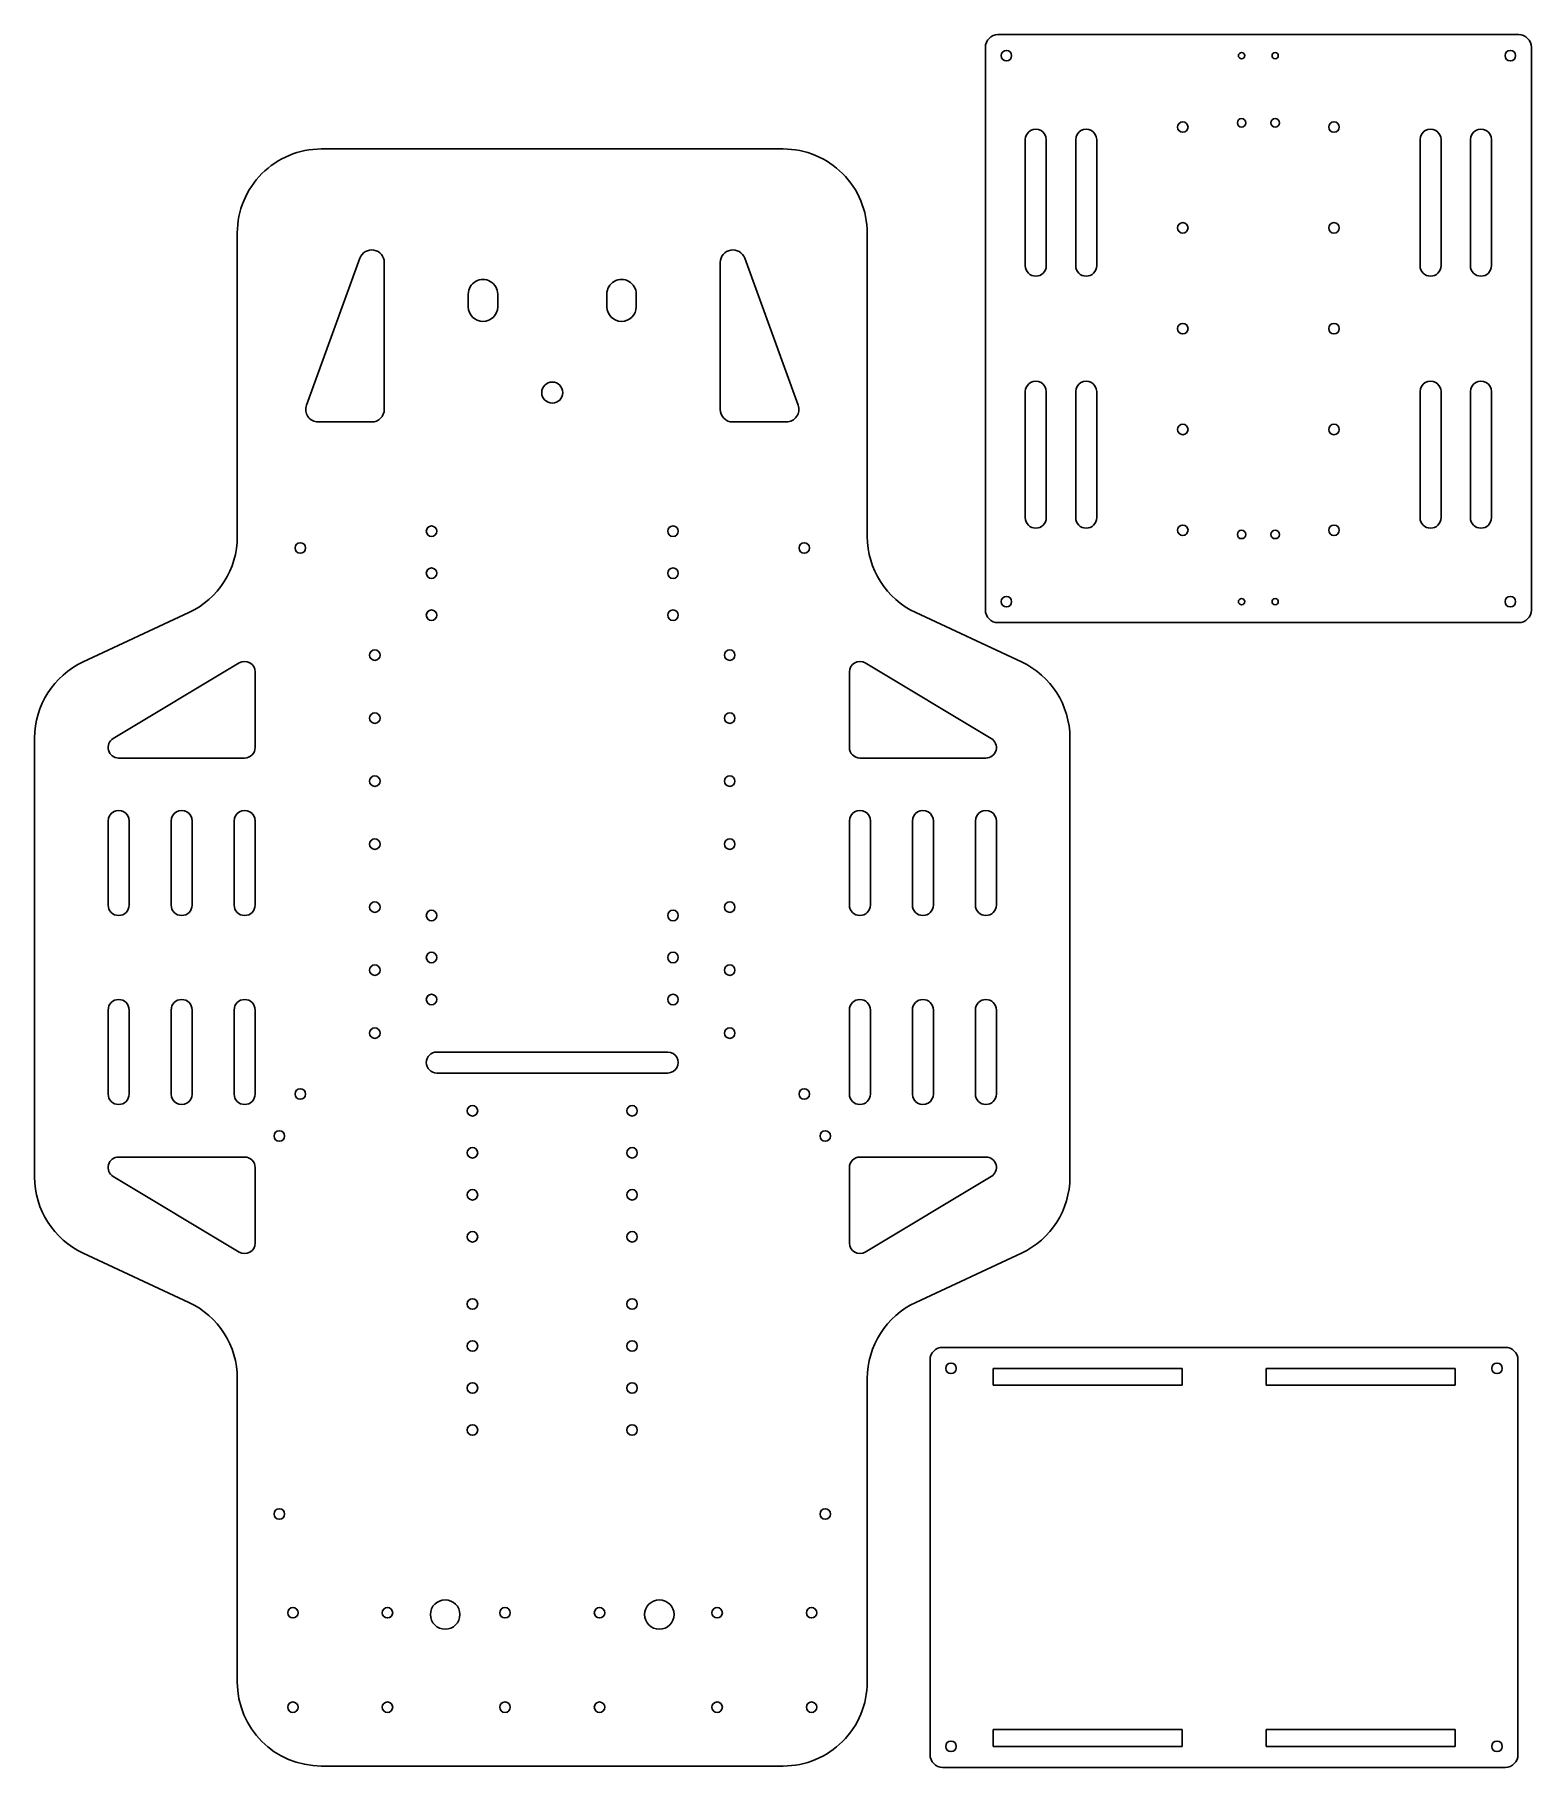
# Model space of a CAD drawing. Extents: x 26 to 382, y 413 to 825.
import ezdxf

# ---------------------------------------------------------------- set-up
doc = ezdxf.new("R2010")
doc.units = 0
doc.layers.get('0').update_dxf_attribs({"linetype": 'CONTINUOUS'})

msp = doc.modelspace()

# ---------------------------------------------------------------- linework, layer by layer
at = {"color": 7}
for p, q in [((255.326019, 825.084351), (379.326019, 825.084351)), ((252.326019, 822.084351), (252.326019, 688.084351)), ((382.326019, 688.084351), (382.326019, 822.084351)), ((94.197144, 797.862427), (204.197144, 797.862427)), ((261.826019, 770.084351), (261.826019, 800.084351)), ((266.826019, 800.084351), (266.826019, 770.084351)), ((273.826019, 770.084351), (273.826019, 800.084351)), ((278.826019, 800.084351), (278.826019, 770.084351)), ((355.826019, 800.084351), (355.826019, 770.084351)), ((360.826019, 770.084351), (360.826019, 800.084351)), ((367.826019, 800.084351), (367.826019, 770.084351)), ((372.826019, 770.084351), (372.826019, 800.084351)), ((74.197144, 777.862427), (74.197144, 705.603821)), ((224.197144, 705.603821), (224.197144, 777.862427)), ((103.377762, 771.859131), (90.660858, 736.887634)), ((195.016525, 771.859131), (207.733429, 736.887634)), ((109.197144, 735.862427), (109.197144, 770.833923)), ((189.197144, 735.862427), (189.197144, 770.833923)), ((129.197144, 760.297485), (129.197144, 763.297485)), ((136.197144, 763.297485), (136.197144, 760.297485)), ((162.197144, 760.297485), (162.197144, 763.297485)), ((169.197144, 763.297485), (169.197144, 760.297485)), ((261.826019, 740.084351), (261.826019, 710.084351)), ((266.826019, 710.084351), (266.826019, 740.084351)), ((273.826019, 740.084351), (273.826019, 710.084351)), ((278.826019, 710.084351), (278.826019, 740.084351)), ((355.826019, 710.084351), (355.826019, 740.084351)), ((360.826019, 740.084351), (360.826019, 710.084351)), ((367.826019, 710.084351), (367.826019, 740.084351)), ((372.826019, 740.084351), (372.826019, 710.084351)), ((93.48024, 732.862427), (106.197144, 732.862427)), ((204.914047, 732.862427), (192.197144, 732.862427)), ((62.649506, 687.477661), (37.49337, 675.747192)), ((235.744781, 687.477661), (260.900909, 675.747192)), ((379.326019, 685.084351), (255.326019, 685.084351)), ((74.6595, 675.506165), (44.6595, 657.506165)), ((78.44574, 655.362427), (78.44574, 673.362427)), ((219.948547, 655.362427), (219.948547, 673.362427)), ((223.734787, 675.506165), (253.734787, 657.506165)), ((25.94574, 657.621033), (25.94574, 553.103821)), ((272.448547, 657.621033), (272.448547, 553.103821)), ((45.94574, 652.862427), (75.94574, 652.862427)), ((252.448547, 652.862427), (222.448547, 652.862427)), ((43.44574, 617.862427), (43.44574, 637.862427)), ((48.44574, 637.862427), (48.44574, 617.862427)), ((58.44574, 617.862427), (58.44574, 637.862427)), ((63.44574, 637.862427), (63.44574, 617.862427)), ((73.44574, 617.862427), (73.44574, 637.862427)), ((78.44574, 637.862427), (78.44574, 617.862427)), ((219.948547, 637.862427), (219.948547, 617.862427)), ((224.948547, 617.862427), (224.948547, 637.862427)), ((234.948547, 637.862427), (234.948547, 617.862427)), ((239.948547, 617.862427), (239.948547, 637.862427)), ((249.948547, 637.862427), (249.948547, 617.862427)), ((254.948547, 617.862427), (254.948547, 637.862427)), ((43.44574, 592.862427), (43.44574, 572.862427)), ((48.44574, 572.862427), (48.44574, 592.862427)), ((58.44574, 592.862427), (58.44574, 572.862427)), ((63.44574, 572.862427), (63.44574, 592.862427)), ((73.44574, 592.862427), (73.44574, 572.862427)), ((78.44574, 572.862427), (78.44574, 592.862427)), ((219.948547, 572.862427), (219.948547, 592.862427)), ((224.948547, 592.862427), (224.948547, 572.862427)), ((234.948547, 572.862427), (234.948547, 592.862427)), ((239.948547, 592.862427), (239.948547, 572.862427)), ((249.948547, 572.862427), (249.948547, 592.862427)), ((254.948547, 592.862427), (254.948547, 572.862427)), ((121.697144, 582.862427), (176.697144, 582.862427)), ((176.697144, 577.862427), (121.697144, 577.862427)), ((45.94574, 557.862427), (75.94574, 557.862427)), ((252.448547, 557.862427), (222.448547, 557.862427)), ((74.6595, 535.218689), (44.6595, 553.218689)), ((78.44574, 555.362427), (78.44574, 537.362427)), ((219.948547, 555.362427), (219.948547, 537.362427)), ((223.734787, 535.218689), (253.734787, 553.218689)), ((37.49337, 534.977661), (62.649506, 523.247192)), ((260.900909, 534.977661), (235.744781, 523.247192)), ((242.146545, 512.546631), (376.146545, 512.546631)), ((239.146545, 509.5466), (239.146545, 415.5466)), ((254.146545, 507.5466), (254.146545, 503.5466)), ((254.146545, 507.5466), (299.146545, 507.5466)), ((299.146545, 503.5466), (299.146545, 507.5466)), ((364.146545, 507.5466), (319.146545, 507.5466)), ((319.146545, 503.5466), (319.146545, 507.5466)), ((364.146545, 507.5466), (364.146545, 503.5466)), ((379.146545, 415.5466), (379.146545, 509.5466)), ((74.197144, 505.121033), (74.197144, 432.862427)), ((224.197144, 432.862427), (224.197144, 505.121033)), ((299.146545, 503.5466), (254.146545, 503.5466)), ((319.146545, 503.5466), (364.146545, 503.5466)), ((254.146545, 417.5466), (254.146545, 421.5466)), ((299.146545, 421.5466), (254.146545, 421.5466)), ((299.146545, 421.5466), (299.146545, 417.5466)), ((319.146545, 421.5466), (364.146545, 421.5466)), ((319.146545, 421.5466), (319.146545, 417.5466)), ((364.146545, 417.5466), (364.146545, 421.5466)), ((254.146545, 417.5466), (299.146545, 417.5466)), ((364.146545, 417.5466), (319.146545, 417.5466)), ((204.197144, 412.862427), (94.197144, 412.862427)), ((376.146545, 412.5466), (242.146545, 412.5466))]:
    msp.add_line(p, q, dxfattribs=at)
for centre, radius in [((257.326019, 820.084351), 1.25), ((377.326019, 820.084351), 1.25), ((313.326019, 820.084351), 0.75), ((321.326019, 820.084351), 0.75), ((313.326019, 804.084351), 1), ((321.326019, 804.084351), 1), ((299.326019, 803.084351), 1.25), ((335.326019, 803.084351), 1.25), ((299.326019, 779.084351), 1.25), ((335.326019, 779.084351), 1.25), ((299.326019, 755.084351), 1.25), ((335.326019, 755.084351), 1.25), ((149.197144, 739.862427), 2.5), ((299.326019, 731.084351), 1.25), ((335.326019, 731.084351), 1.25), ((120.447144, 706.862427), 1.25), ((177.947144, 706.862427), 1.25), ((299.326019, 707.084351), 1.25), ((313.326019, 706.084351), 1), ((321.326019, 706.084351), 1), ((335.326019, 707.084351), 1.25), ((89.197144, 702.862427), 1.25), ((209.197144, 702.862427), 1.25), ((120.447144, 696.862427), 1.25), ((177.947144, 696.862427), 1.25), ((257.326019, 690.084351), 1.25), ((313.326019, 690.084351), 0.75), ((321.326019, 690.084351), 0.75), ((377.326019, 690.084351), 1.25), ((120.447144, 686.862427), 1.25), ((177.947144, 686.862427), 1.25), ((106.947144, 677.362427), 1.25), ((191.447144, 677.362427), 1.25), ((106.947144, 662.362427), 1.25), ((191.447144, 662.362427), 1.25), ((106.947144, 647.362427), 1.25), ((191.447144, 647.362427), 1.25), ((106.947144, 632.362427), 1.25), ((191.447144, 632.362427), 1.25), ((106.947144, 617.362427), 1.25), ((120.447144, 615.362427), 1.25), ((177.947144, 615.362427), 1.25), ((191.447144, 617.362427), 1.25), ((120.447144, 605.362427), 1.25), ((177.947144, 605.362427), 1.25), ((106.947144, 602.362427), 1.25), ((191.447144, 602.362427), 1.25), ((120.447144, 595.362427), 1.25), ((177.947144, 595.362427), 1.25), ((106.947144, 587.362427), 1.25), ((191.447144, 587.362427), 1.25), ((89.197144, 572.862427), 1.25), ((209.197144, 572.862427), 1.25), ((130.197144, 568.862427), 1.25), ((168.197144, 568.862427), 1.25), ((84.197144, 562.862427), 1.25), ((214.197144, 562.862427), 1.25), ((130.197144, 558.862427), 1.25), ((168.197144, 558.862427), 1.25), ((130.197144, 548.862427), 1.25), ((168.197144, 548.862427), 1.25), ((130.197144, 538.862427), 1.25), ((168.197144, 538.862427), 1.25), ((130.197144, 522.862427), 1.25), ((168.197144, 522.862427), 1.25), ((130.197144, 512.862427), 1.25), ((168.197144, 512.862427), 1.25), ((244.146545, 507.5466), 1.25), ((374.146545, 507.5466), 1.25), ((130.197144, 502.862427), 1.25), ((168.197144, 502.862427), 1.25), ((130.197144, 492.862427), 1.25), ((168.197144, 492.862427), 1.25), ((84.197144, 472.862427), 1.25), ((214.197144, 472.862427), 1.25), ((87.447144, 449.362427), 1.25), ((109.947144, 449.362427), 1.25), ((123.697144, 448.926941), 3.5), ((137.947144, 449.362427), 1.25), ((160.447144, 449.362427), 1.25), ((174.697144, 448.926941), 3.5), ((188.447144, 449.362427), 1.25), ((210.947144, 449.362427), 1.25), ((87.447144, 426.862427), 1.25), ((109.947144, 426.862427), 1.25), ((137.947144, 426.862427), 1.25), ((160.447144, 426.862427), 1.25), ((188.447144, 426.862427), 1.25), ((210.947144, 426.862427), 1.25), ((244.146545, 417.5466), 1.25), ((374.146545, 417.5466), 1.25)]:
    msp.add_circle(centre, radius, dxfattribs=at)
for centre, radius, start, end in [((255.326019, 822.084351), 3, 90.000003, 180.000005), ((379.326019, 822.084351), 3, 0, 90.000003), ((264.326019, 800.084351), 2.5, 0, 180.000005), ((276.326019, 800.084351), 2.5, 0, 180.000005), ((358.326019, 800.084351), 2.5, 0, 180.000005), ((370.326019, 800.084351), 2.5, 0, 180.000005), ((94.197144, 777.862427), 20, 90.000003, 180.000005), ((204.197144, 777.862427), 20, 0, 90.000003), ((106.197144, 770.833923), 3, 0, 160.016893), ((192.197144, 770.833923), 3, 19.983107, 180.000005), ((264.326019, 770.084351), 2.5, 180.000005, 360), ((276.326019, 770.084351), 2.5, 180.000005, 0), ((358.326019, 770.084351), 2.5, 180.000005, 0), ((370.326019, 770.084351), 2.5, 180.000005, 360), ((132.697144, 763.297485), 3.5, 0, 180.000005), ((165.697144, 763.297485), 3.5, 0, 180.000005), ((132.697144, 760.297485), 3.5, 180.000005, 360), ((165.697144, 760.297485), 3.5, 180.000005, 360), ((264.326019, 740.084351), 2.5, 0, 180.000005), ((276.326019, 740.084351), 2.5, 0, 180.000005), ((358.326019, 740.084351), 2.5, 0, 180.000005), ((370.326019, 740.084351), 2.5, 0, 180.000005), ((93.48024, 735.862427), 3, 160.016893, 269.999997), ((106.197144, 735.862427), 3, 269.999997, 360), ((192.197144, 735.862427), 3, 180.000005, 269.999997), ((204.914047, 735.862427), 3, 269.999997, 19.983107), ((264.326019, 710.084351), 2.5, 180.000005, 360), ((276.326019, 710.084351), 2.5, 180.000005, 360), ((358.326019, 710.084351), 2.5, 180.000005, 360), ((370.326019, 710.084351), 2.5, 180.000005, 360), ((54.197144, 705.603821), 20, 294.999999, 360), ((244.197144, 705.603821), 20, 180.000005, 244.999996), ((255.326019, 688.084351), 3, 180.000005, 269.999997), ((379.326019, 688.084351), 3, 269.999997, 360), ((45.94574, 657.621033), 20, 115.000004, 180.000005), ((75.94574, 673.362427), 2.5, 0, 120.963757), ((222.448547, 673.362427), 2.5, 59.036241, 179.999995), ((252.448547, 657.621033), 20, 0, 65.000001), ((45.94574, 655.362427), 2.5, 120.963757, 269.999997), ((252.448547, 655.362427), 2.5, 269.999997, 59.036241), ((75.94574, 655.362427), 2.5, 269.999997, 360), ((222.448547, 655.362427), 2.5, 180.000005, 269.999997), ((45.94574, 637.862427), 2.5, 0, 180.000005), ((60.94574, 637.862427), 2.5, 0, 180.000005), ((75.94574, 637.862427), 2.5, 0, 180.000005), ((222.448547, 637.862427), 2.5, 0, 180.000005), ((237.448547, 637.862427), 2.5, 0, 180.000005), ((252.448547, 637.862427), 2.5, 0, 180.000005), ((45.94574, 617.862427), 2.5, 180.000005, 0), ((60.94574, 617.862427), 2.5, 180.000005, 0), ((75.94574, 617.862427), 2.5, 180.000005, 0), ((222.448547, 617.862427), 2.5, 180.000005, 0), ((237.448547, 617.862427), 2.5, 180.000005, 0), ((252.448547, 617.862427), 2.5, 180.000005, 0), ((45.94574, 592.862427), 2.5, 360, 179.999995), ((60.94574, 592.862427), 2.5, 0, 179.999995), ((75.94574, 592.862427), 2.5, 0, 179.999995), ((222.448547, 592.862427), 2.5, 0, 179.999995), ((237.448547, 592.862427), 2.5, 0, 179.999995), ((252.448547, 592.862427), 2.5, 360, 179.999995), ((121.697144, 580.362427), 2.5, 90.000003, 269.999997), ((176.697144, 580.362427), 2.5, 269.999997, 90.000003), ((45.94574, 572.862427), 2.5, 180.000005, 0), ((60.94574, 572.862427), 2.5, 179.999995, 360), ((75.94574, 572.862427), 2.5, 180.000005, 0), ((222.448547, 572.862427), 2.5, 180.000005, 0), ((237.448547, 572.862427), 2.5, 179.999995, 360), ((252.448547, 572.862427), 2.5, 180.000005, 0), ((45.94574, 555.362427), 2.5, 90.000003, 239.036243), ((75.94574, 555.362427), 2.5, 0, 90.000003), ((222.448547, 555.362427), 2.5, 90.000003, 180.000005), ((252.448547, 555.362427), 2.5, 300.963759, 90.000003), ((45.94574, 553.103821), 20, 180.000005, 244.999996), ((252.448547, 553.103821), 20, 294.999999, 360), ((75.94574, 537.362427), 2.5, 239.036243, 360), ((222.448547, 537.362427), 2.5, 180.000005, 300.963759), ((54.197144, 505.121033), 20, 0, 65.000001), ((244.197144, 505.121033), 20, 115.000004, 180.000005), ((242.146545, 509.5466), 3, 90.000003, 180.000005), ((376.146545, 509.5466), 3, 0, 90.000003), ((94.197144, 432.862427), 20, 180.000005, 269.999997), ((204.197144, 432.862427), 20, 269.999997, 360), ((242.146545, 415.5466), 3, 180.000005, 269.999997), ((376.146545, 415.5466), 3, 269.999997, 360)]:
    msp.add_arc(centre, radius, start, end, dxfattribs=at)

doc.saveas('drawing.dxf')
